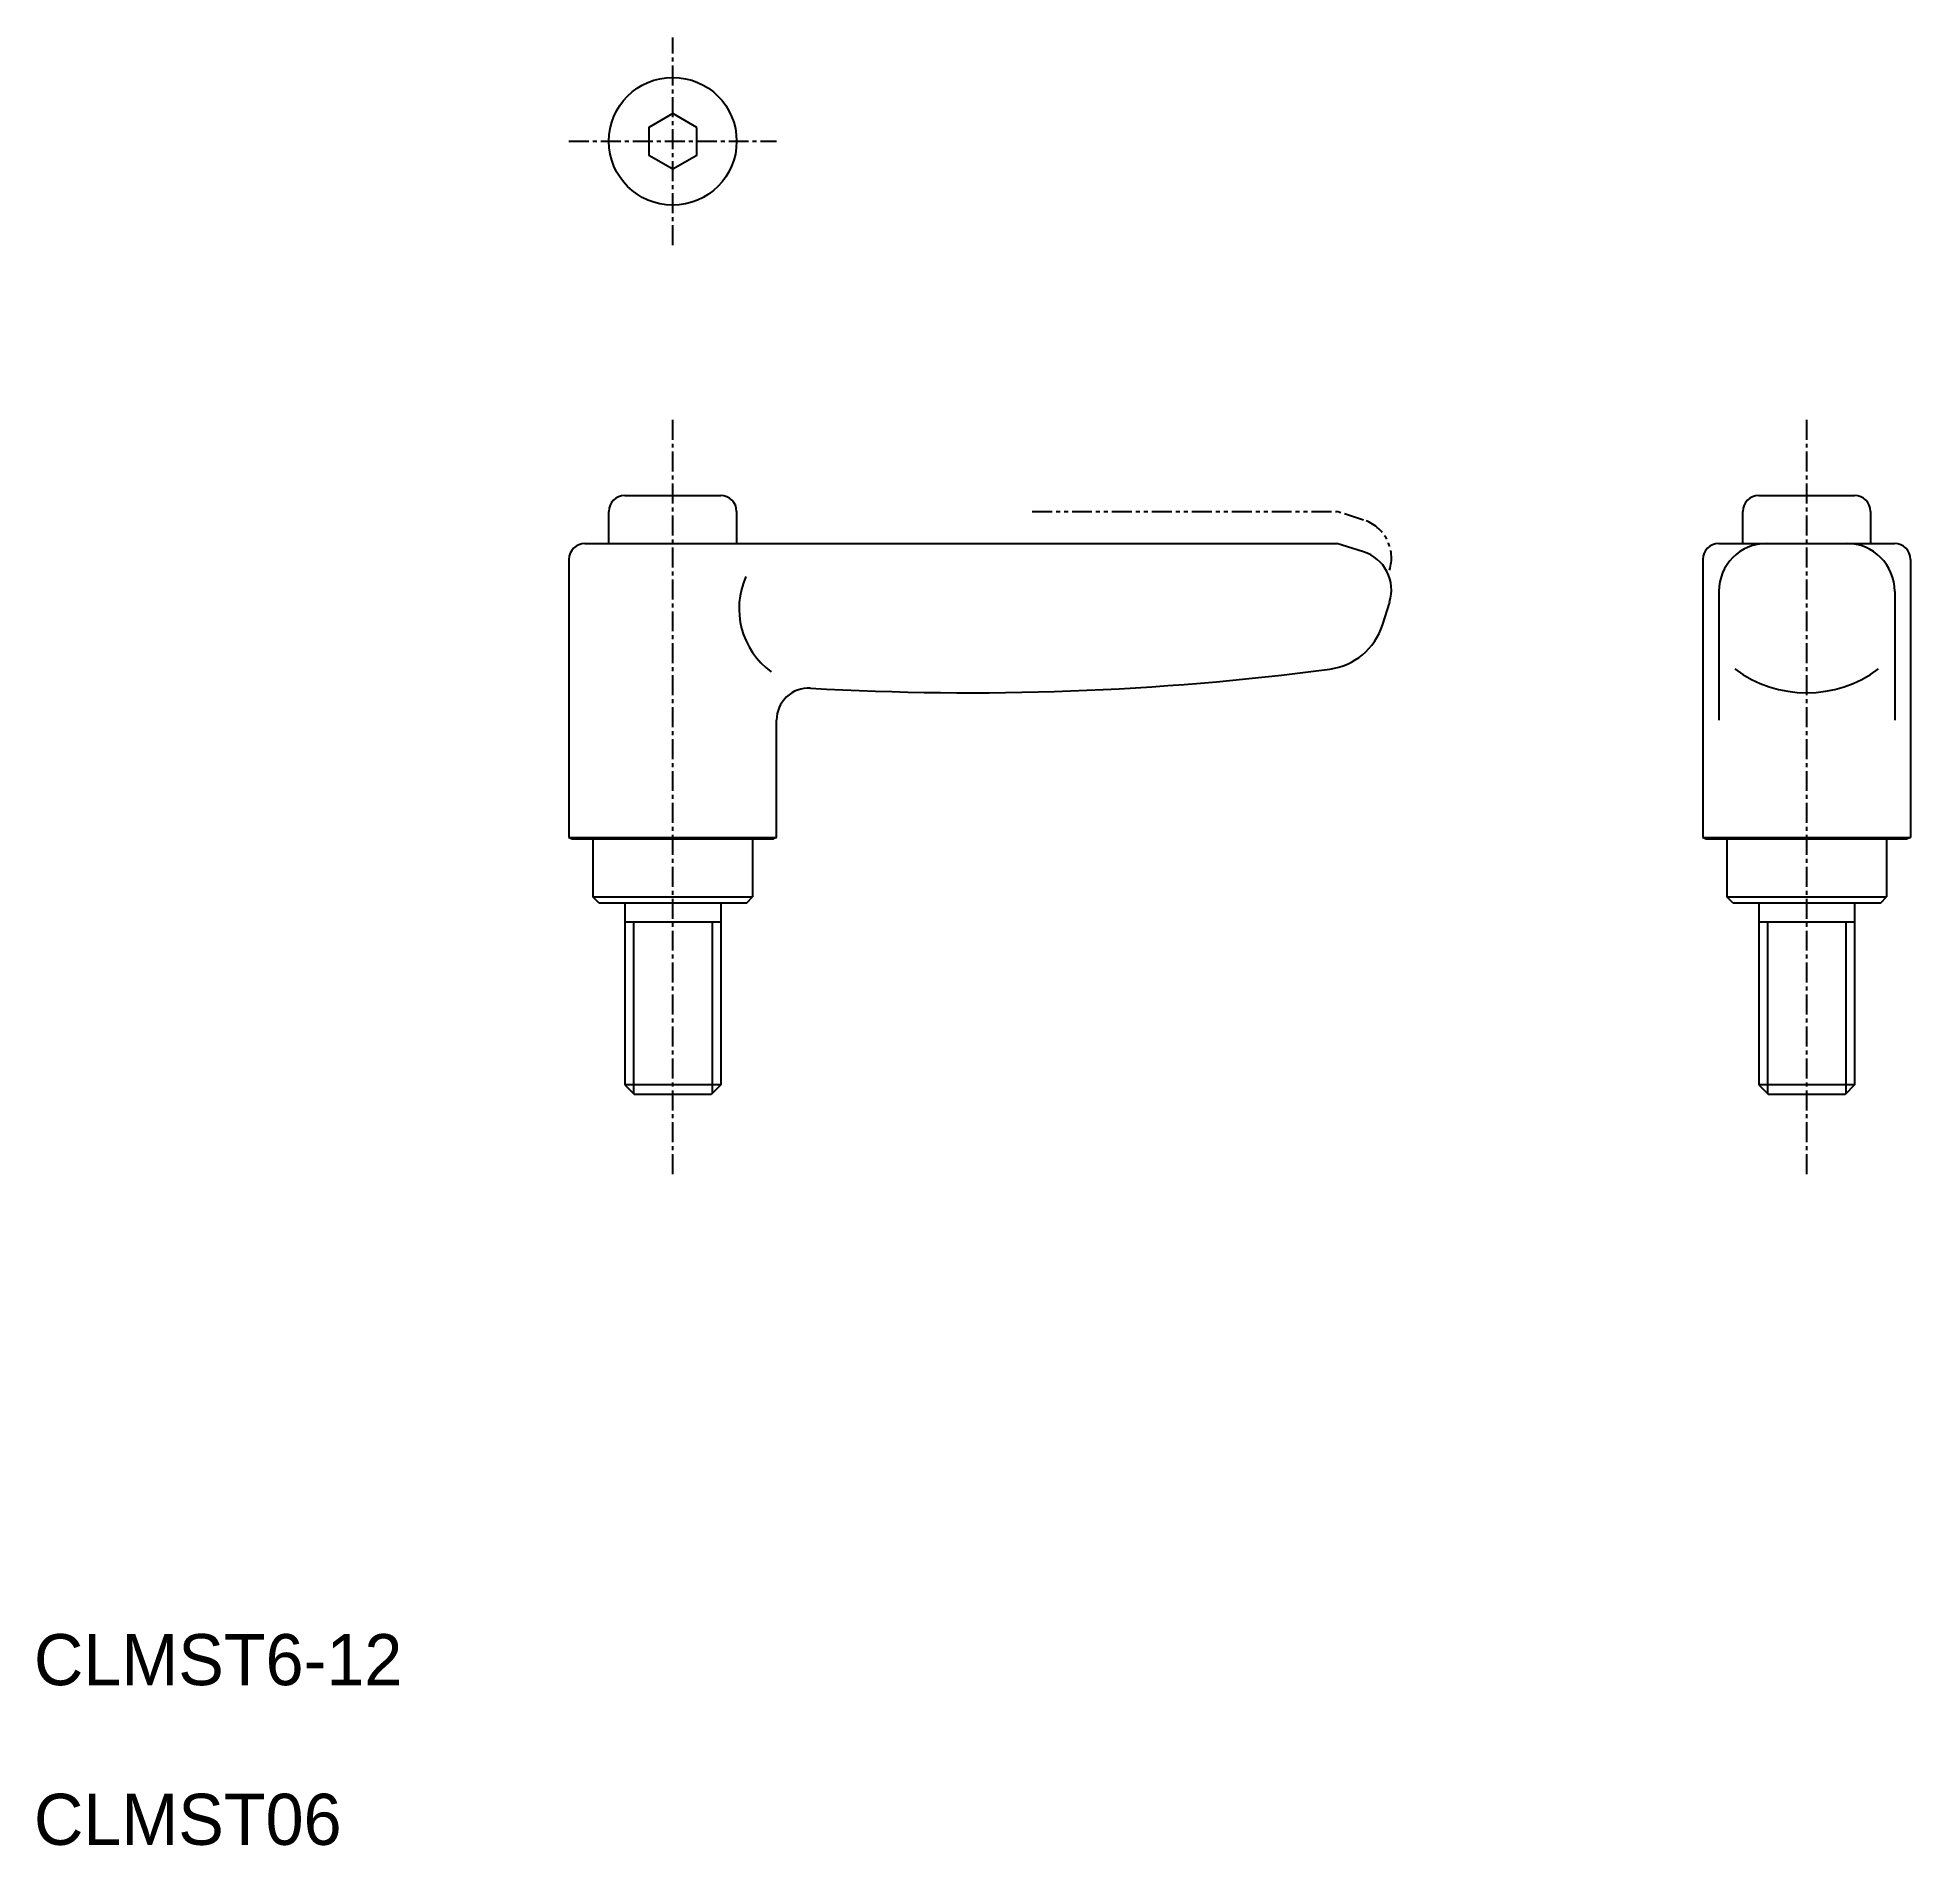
# Model space of a CAD drawing. Extents: x -4378 to -4260, y -1110 to -997.
import ezdxf

# ---------------------------------------------------------------- set-up
doc = ezdxf.new("R2010")
doc.units = 0
doc.linetypes.add('CENTER', pattern=[2, 1.25, -0.25, 0.25, -0.25])
doc.linetypes.add('PHANTOM', pattern=[2.5, 1.25, -0.25, 0.25, -0.25, 0.25, -0.25])
doc.layers.get('0').update_dxf_attribs({"linetype": 'CONTINUOUS'})
doc.layers.add('CENTER', color=1, linetype='CENTER')

msp = doc.modelspace()

# ---------------------------------------------------------------- linework, layer by layer
at = {"color": 7, "linetype": 'CONTINUOUS'}
for p, q in [((-4340.81, -1025.31), (-4334.81, -1025.31)), ((-4269.81, -1025.31), (-4263.81, -1025.31)), ((-4341.81, -1028.31), (-4341.81, -1026.31)), ((-4333.81, -1026.31), (-4333.81, -1028.31)), ((-4270.81, -1028.31), (-4270.81, -1026.31)), ((-4262.81, -1026.31), (-4262.81, -1028.31)), ((-4343.31, -1028.31), (-4296.23, -1028.31)), ((-4294.55, -1028.84), (-4296.23, -1028.31)), ((-4272.31, -1028.31), (-4261.31, -1028.31)), ((-4269.31, -1028.31), (-4264.3, -1028.31)), ((-4268.31, -1028.31), (-4265.3, -1028.31)), ((-4344.31, -1029.31), (-4344.31, -1046.72)), ((-4273.31, -1029.31), (-4273.31, -1046.72)), ((-4260.31, -1029.31), (-4260.31, -1046.72)), ((-4293.38, -1033.42), (-4292.92, -1031.98)), ((-4272.31, -1031.31), (-4272.31, -1039.37)), ((-4261.3, -1031.31), (-4261.3, -1039.37)), ((-4331.31, -1046.72), (-4331.31, -1039.37)), ((-4344.31, -1046.72), (-4344.11, -1046.81)), ((-4344.31, -1046.72), (-4331.31, -1046.72)), ((-4344.11, -1046.81), (-4331.51, -1046.81)), ((-4342.81, -1046.81), (-4342.81, -1050.44)), ((-4332.81, -1046.81), (-4332.81, -1050.44)), ((-4331.31, -1046.72), (-4331.51, -1046.81)), ((-4273.31, -1046.72), (-4273.11, -1046.81)), ((-4273.31, -1046.72), (-4260.31, -1046.72)), ((-4273.11, -1046.81), (-4271.81, -1046.81)), ((-4271.81, -1046.81), (-4271.81, -1050.44)), ((-4271.81, -1046.81), (-4260.51, -1046.81)), ((-4261.81, -1046.81), (-4261.81, -1050.44)), ((-4260.31, -1046.72), (-4260.51, -1046.81)), ((-4342.44, -1050.81), (-4342.81, -1050.44)), ((-4342.81, -1050.44), (-4332.81, -1050.44)), ((-4342.44, -1050.81), (-4333.17, -1050.81)), ((-4340.81, -1050.81), (-4340.81, -1062.21)), ((-4334.81, -1050.81), (-4334.81, -1062.21)), ((-4333.17, -1050.81), (-4332.81, -1050.44)), ((-4271.44, -1050.81), (-4271.81, -1050.44)), ((-4271.81, -1050.44), (-4261.81, -1050.44)), ((-4271.44, -1050.81), (-4262.17, -1050.81)), ((-4269.81, -1050.81), (-4269.81, -1062.21)), ((-4263.81, -1050.81), (-4263.81, -1062.21)), ((-4262.17, -1050.81), (-4261.81, -1050.44)), ((-4340.81, -1052.01), (-4334.81, -1052.01)), ((-4269.81, -1052.01), (-4263.81, -1052.01)), ((-4340.81, -1062.21), (-4340.21, -1062.81)), ((-4334.81, -1062.21), (-4340.81, -1062.21)), ((-4334.81, -1062.21), (-4335.41, -1062.81)), ((-4269.81, -1062.21), (-4269.21, -1062.81)), ((-4263.81, -1062.21), (-4269.81, -1062.21)), ((-4263.81, -1062.21), (-4264.41, -1062.81)), ((-4335.41, -1062.81), (-4340.21, -1062.81)), ((-4264.41, -1062.81), (-4269.21, -1062.81))]:
    msp.add_line(p, q, dxfattribs=at)
at = {"color": 3, "linetype": 'PHANTOM'}
for p in [(-4315.31, -1026.31), (-4294.55, -1026.84)]:
    msp.add_line(p, (-4296.23, -1026.31), dxfattribs=at)
at = {"color": 3, "linetype": 'CONTINUOUS'}
for p, q in [((-4340.27, -1052.01), (-4340.27, -1062.75)), ((-4335.35, -1052.01), (-4335.35, -1062.75)), ((-4269.27, -1052.01), (-4269.27, -1062.75)), ((-4264.35, -1052.01), (-4264.35, -1062.75))]:
    msp.add_line(p, q, dxfattribs=at)
at = {"color": 7, "linetype": 'CONTINUOUS'}
msp.add_lwpolyline([(-4336.31, -1002.25), (-4337.81, -1001.39), (-4339.31, -1002.25), (-4339.31, -1003.99), (-4337.81, -1004.85), (-4336.31, -1003.99)], close=True, dxfattribs=at)
msp.add_circle((-4337.81, -1003.12), 4, dxfattribs=at)
for centre, radius, start, end in [((-4340.81, -1026.31), 1, 90, 180), ((-4334.81, -1026.31), 1, 0, 90), ((-4269.81, -1026.31), 1, 90, 180), ((-4263.81, -1026.31), 1, 0, 90), ((-4343.31, -1029.31), 1, 90, 180), ((-4272.31, -1029.31), 1, 90, 180), ((-4269.31, -1031.31), 3, 90, 180), ((-4264.3, -1031.31), 3, 0, 90), ((-4261.31, -1029.31), 1, 360, 90), ((-4295.31, -1031.22), 2.5, 342.4256, 72.4256), ((-4328.78, -1032.39), 4.88, 155.6728, 234.0431), ((-4297.19, -1032.21), 4, 277.5363, 342.4256), ((-4319.2, -865.88), 171.78, 266.6655, 277.5363), ((-4266.81, -1030.12), 7.54, 233.3108, 306.6892), ((-4329.31, -1039.37), 2, 86.6655, 180)]:
    msp.add_arc(centre, radius, start, end, dxfattribs=at)
at = {"color": 3, "linetype": 'PHANTOM'}
msp.add_arc((-4295.31, -1029.22), 2.5, 342.4256, 72.4256, dxfattribs=at)
at = {"layer": 'CENTER', "color": 1, "linetype": 'CENTER'}
for p, q in [((-4337.81, -1009.62), (-4337.81, -996.62)), ((-4344.31, -1003.12), (-4331.31, -1003.12)), ((-4337.81, -1067.81), (-4337.81, -1020.31)), ((-4266.81, -1067.81), (-4266.81, -1020.31))]:
    msp.add_line(p, q, dxfattribs=at)

# ---------------------------------------------------------------- texts
at = {"color": 7, "linetype": 'CONTINUOUS'}
for s, p in [('CLMST6-12', (-4377.81, -1099.81)), ('CLMST06', (-4377.81, -1109.81))]:
    msp.add_text(s, height=3.2, dxfattribs=at).set_placement(p)

doc.saveas('drawing.dxf')
